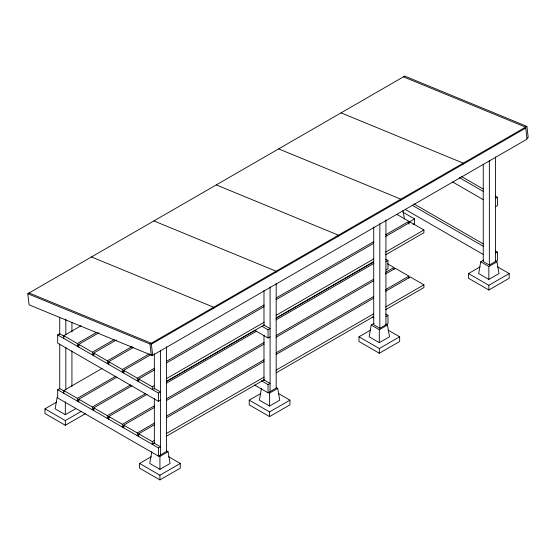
<?xml version="1.0" encoding="UTF-8"?>
<svg xmlns="http://www.w3.org/2000/svg" width="556" height="556" viewBox="0 0 556 556"><rect width="100%" height="100%" fill="white"/><g stroke="black" fill="none" stroke-linecap="round" stroke-linejoin="round"><path stroke-width="0.83" d="M57.185 397.088L55.148 408.834L65.323 414.707L75.498 408.834M151.788 451.708L149.759 463.454L159.926 469.327L170.101 463.454L168.065 451.708L166.585 450.853M261.438 388.408L259.402 400.153L269.577 406.026L279.744 400.153L277.715 388.408L276.235 387.553M374.139 323.335L371.179 325.045L369.149 336.79L379.317 342.663L389.492 336.79L387.456 325.045L385.975 324.19M483.664 260.104L480.711 261.813L478.674 273.559L488.849 279.432L499.017 273.559L496.988 261.813L495.507 260.959M152.559 354.387L151.267 355.131L29.093 304.848L27.8 293.721L404.733 76.096L526.907 126.379L528.2 137.513L526.914 138.256M160.434 400.125L158.404 401.3L57.692 343.156L57.692 334.934L59.728 333.76L64.239 336.359M63.794 338.458L63.794 335.713L81.051 325.753M63.794 335.713L77.36 343.545L96.869 332.279M78.785 347.111L78.785 344.366L99.044 332.669M78.862 345.422L77.36 346.284L77.36 343.545M78.785 344.366L92.345 352.198L114.105 339.633M93.769 355.764L93.769 353.018L116.28 340.022M94.596 353.637L92.345 354.936L92.345 352.198M93.769 353.018L107.336 360.851L132.099 346.555M166.543 346.729L166.543 451.416L158.404 456.115L57.692 397.971L57.692 389.749L59.728 388.575L64.239 391.174M108.761 364.416L108.761 361.671L133.523 347.382M109.588 362.29L107.336 363.589L107.336 360.851M63.794 393.273L63.794 390.534L102.061 368.44M27.8 293.721L149.974 344.004L526.907 126.379M151.371 344.171L525.726 128.04M85.666 413.532L65.323 425.284L44.98 413.532L44.98 408.834L56.601 402.127M108.761 361.671L122.32 369.504L149.335 353.908M123.745 373.069L123.745 370.324L151.51 354.297M124.572 370.942L122.32 372.242L122.32 369.504M63.794 390.534L77.36 398.36L115.627 376.273M151.385 354.777L152.664 355.305L527.018 139.174L525.622 127.122L403.441 76.839M78.785 401.925L78.785 399.187L117.052 377.093M78.862 400.237L77.36 401.105L77.36 398.36M123.745 370.324L137.311 378.156L154.568 368.197M166.571 361.261L264.114 304.952M276.117 298.016L373.66 241.707M385.662 234.771L408.924 221.344L408.924 224.082M44.98 408.834L65.323 420.579L81.308 411.357M408.048 222.713L414.588 218.939L414.588 223.637L413.129 224.478M138.736 381.722L138.736 378.977L154.492 369.886M166.494 362.95L264.037 306.641M276.04 299.705L373.583 243.396M385.586 236.46L410.349 222.164L423.908 229.996L423.908 232.742L385.642 254.829M139.563 379.602L137.311 380.902L137.311 378.156M78.785 399.187L92.345 407.013L130.611 384.926M93.769 410.578L93.769 407.84L132.036 385.746M94.596 408.458L92.345 409.758L92.345 407.013M138.736 378.977L152.302 386.809L154.547 385.51M166.557 378.58L264.093 322.265M276.103 315.335L373.639 259.02M385.642 252.09L423.908 229.996M154.547 388.255L152.302 389.554L152.302 386.809M166.557 381.319L264.093 325.01M276.103 318.074L373.639 261.765M93.769 407.84L107.336 415.666L145.602 393.578M166.612 381.444L255.148 330.333M276.151 318.199L372.944 262.321M108.761 419.231L108.761 416.493L147.027 394.399M166.536 383.133L256.573 331.154M276.082 319.888L373.618 263.579M109.588 417.111L107.336 418.411L107.336 415.666M57.692 334.934L158.404 393.078L160.434 391.904L154.422 388.429M262.036 326.302L268.048 329.771L270.084 328.596L264.072 325.128M385.933 261.709L387.97 260.535L387.97 268.763L385.933 269.938M495.459 198.478L497.495 197.304L497.495 205.525L495.459 206.7M254.523 330.188L268.048 337.992L270.084 336.818M108.761 416.493L122.32 424.318L154.589 405.692M166.591 398.763L264.135 342.447M276.137 335.518L373.674 279.202M385.683 272.273L393.933 267.505L393.933 269.563M123.745 427.884L123.745 425.145L154.512 407.381M166.515 400.452L264.058 344.136M276.061 337.207L373.597 280.891M385.607 273.962L395.358 268.333L408.924 276.158L408.924 278.215M124.572 425.764L122.32 427.064L122.32 424.318M123.745 425.145L137.311 432.971L154.568 423.012M166.571 416.083L264.114 359.767M276.117 352.838L373.66 296.522M385.662 289.593L408.924 276.158M138.736 436.536L138.736 433.798L154.492 424.701M166.494 417.771L264.037 361.456M276.04 354.526L373.583 298.211M385.586 291.281L410.349 276.985L423.908 284.811L423.908 287.556L385.642 309.65M139.563 434.417L137.311 435.716L137.311 432.971M138.736 433.798L152.302 441.631L154.547 440.331M166.557 433.395L264.093 377.086M276.103 370.15L373.639 313.841M385.642 306.905L423.908 284.811M154.547 443.069L152.302 444.369L152.302 441.631M166.557 436.14L264.093 379.824M276.103 372.895L373.639 316.579M57.692 389.749L158.404 447.893L160.434 446.718L153.671 442.812M261.285 380.686L268.048 384.592L270.084 383.418L263.322 379.512M385.933 316.531L387.97 315.356L387.97 323.578L379.831 328.276L373.722 324.753L373.722 226.987M495.459 253.293L497.495 252.118L497.495 260.34L489.356 265.038L483.254 261.515L483.254 164.618M168.649 456.747L180.276 463.454L180.276 468.152L159.926 479.904L139.584 468.152L139.584 463.454L151.211 456.747M278.292 393.44L289.919 400.153L289.919 404.851L269.577 416.597L249.227 404.851L249.227 400.153L260.854 393.44M388.039 330.083L399.667 336.79L399.667 341.488L379.317 353.234L358.974 341.488L358.974 336.79L370.602 330.083M497.564 266.845L509.192 273.559L509.192 278.257L488.849 290.003L468.499 278.257L468.499 273.559L480.127 266.845M254.523 385.002L268.048 392.814L276.186 388.116L276.186 283.428M158.446 455.552L159.926 456.406L168.065 451.708M268.096 392.251L269.577 393.106L277.715 388.408M371.179 325.045L379.317 329.743L387.456 325.045M480.711 261.813L488.849 266.512L496.988 261.813M139.584 463.454L159.926 475.206L180.276 463.454M249.227 400.153L269.577 411.899L289.919 400.153M358.974 336.79L379.317 348.536L399.667 336.79M468.499 273.559L488.849 285.304L509.192 273.559M341.05 112.868L463.224 163.144L463.336 164.062M278.66 148.89L400.834 199.166L400.939 200.084M216.263 184.912L338.444 235.188L338.548 236.105M153.873 220.934L276.047 271.21L276.158 272.127M91.483 256.955L213.657 307.232L213.761 308.149M29.086 292.977L151.267 343.254L152.664 355.305M461.417 176.474L483.213 189.061M495.236 196.004L497.495 197.304M459.381 177.649L483.435 191.535M452.619 181.965L483.435 199.757M414.067 203.955L483.213 243.875M495.236 250.819L497.495 252.118M412.038 205.129L483.435 246.35M405.268 209.445L483.435 254.578M402.961 212.225L414.588 218.939M396.789 214.338L408.924 221.344M385.711 259.235L387.97 260.535M387.511 263.801L393.933 267.505M372.402 262.126L373.91 262.995M385.711 314.05L387.97 315.356M372.402 316.941L373.91 317.81M402.961 210.55L404.414 218.939M149.974 344.004L151.267 355.131M495.459 156.827L495.459 261.515M489.356 160.35L489.356 265.038M488.849 266.512L488.849 279.432M488.849 285.304L488.849 290.003M385.933 220.065L385.933 324.753M379.831 223.588L379.831 328.276M379.317 329.743L379.317 342.663M379.317 348.536L379.317 353.234M270.084 286.952L270.084 391.639M269.577 393.106L269.577 406.026M269.577 411.899L269.577 416.597M268.048 329.771L268.048 337.992M268.048 384.592L268.048 392.814M263.982 290.343L263.982 325.816M263.982 335.337L263.982 380.325M160.434 350.252L160.434 454.94M159.926 456.406L159.926 469.327M159.926 475.206L159.926 479.904M158.404 393.078L158.404 401.3M158.404 447.893L158.404 456.115M154.332 353.651L154.332 389.124M154.332 398.638L154.332 443.632M71.932 322.452L71.932 331.96M71.932 350.975L71.932 386.42M65.83 319.061L65.83 334.622M65.83 347.583L65.83 389.944M65.323 401.786L65.323 414.707M65.323 420.579L65.323 425.284M59.728 317.261L59.728 334.552M59.728 344.06L59.728 389.012"/></g></svg>
